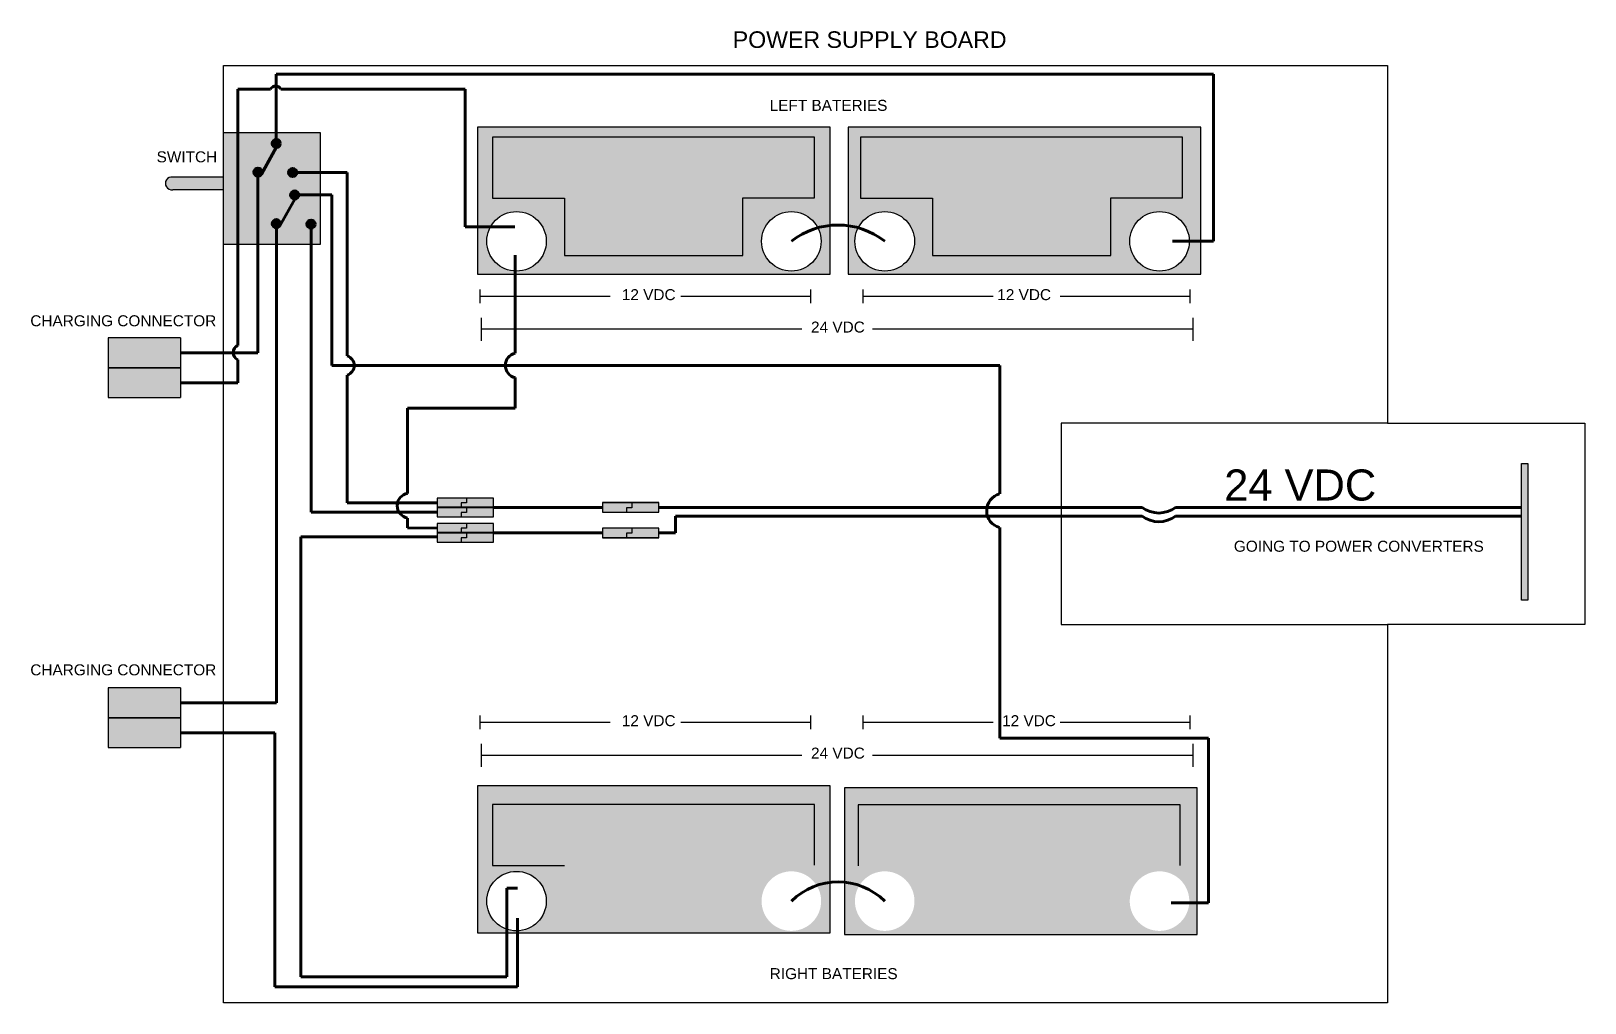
# Model space of a CAD drawing. Header units: inches. Extents: x 27 to 820, y 18 to 514.
import ezdxf

# ---------------------------------------------------------------- set-up
doc = ezdxf.new("R2010")
doc.units = ezdxf.units.IN
doc.header["$MEASUREMENT"] = 0
doc.layers.get('0').update_dxf_attribs({"color": 251})
for name, color, linetype, lineweight in [('24VDC', 1, 'Continuous', 60), ('BATTERY WIRE', 1, 'Continuous', 90), ('tape', 8, 'Continuous', 90)]:
    doc.layers.add(name, color=color, linetype=linetype, lineweight=lineweight)
for name, color, linetype in [('Battery', 4, 'Continuous'), ('Black GND', 250, 'Continuous'), ('CHARGING CONNECTORS', 250, 'Continuous'), ('Connectors', 250, 'Continuous'), ('SWITCH', 251, 'Continuous'), ('Texts', 6, 'Continuous'), ('Under the gray Box', 251, 'Continuous'), ('White Wire Cape', 251, 'Continuous')]:
    doc.layers.add(name, color=color, linetype=linetype)
doc.styles.get("Standard").update_dxf_attribs({"font": 'arial.ttf'})

msp = doc.modelspace()

# ---------------------------------------------------------------- hatches: boundary and pattern name
at = {"layer": '24VDC', "true_color": 0x000000, "transparency": 33554687}
h = msp.add_hatch(color=18, dxfattribs=at)
h.dxf.hatch_style = 1
h.paths.add_polyline_path([(153.91, 456.64, 1), (149.76, 456.64, 1)])
h = msp.add_hatch(color=18, dxfattribs=at)
h.dxf.hatch_style = 1
h.paths.add_polyline_path([(144.56, 441.98, 1), (140.41, 441.98, 1)])
h = msp.add_hatch(color=18, dxfattribs=at)
h.dxf.hatch_style = 1
h.paths.add_polyline_path([(162.28, 441.78, 1), (158.13, 441.78, 1)])
h = msp.add_hatch(color=18, dxfattribs=at)
h.dxf.hatch_style = 1
h.paths.add_polyline_path([(163.33, 430.34, 1), (159.18, 430.34, 1)])
h = msp.add_hatch(color=18, dxfattribs=at)
h.dxf.hatch_style = 1
h.paths.add_polyline_path([(153.99, 415.67, 1), (149.83, 415.67, 1)])
h = msp.add_hatch(color=18, dxfattribs=at)
h.dxf.hatch_style = 1
h.paths.add_polyline_path([(171.7, 415.48, 1), (167.55, 415.48, 1)])
at = {"layer": '24VDC', "transparency": 33554687}
h = msp.add_hatch(color=7, dxfattribs=at)
h.dxf.hatch_style = 1
h.paths.add_polyline_path([(790.66, 293.24), (787.46, 293.24), (787.46, 223.55), (790.66, 223.55)])
at = {"layer": 'Battery', "transparency": 33554687}
h = msp.add_hatch(color=1, dxfattribs=at)
h.dxf.hatch_style = 1
h.paths.add_polyline_path([(262.28, 428.76), (298.99, 428.76), (298.99, 399.46), (389.99, 399.46), (389.99, 428.89), (426.6, 428.89), (426.6, 459.86), (262.28, 459.84)], flags=16)
h.paths.add_polyline_path([(434.6, 389.9), (434.6, 464.9), (254.6, 464.9), (254.6, 389.9)])
h.paths.add_polyline_path([(289.69, 406.68, 1), (259.29, 406.68, 1)], flags=16)
h.paths.add_polyline_path([(429.99, 406.68, -1), (399.59, 406.68, -1)], flags=16)
h.paths.add_polyline_path([(486.87, 428.76), (486.87, 399.46), (577.88, 399.46), (577.88, 428.89), (614.48, 428.89), (614.48, 459.86), (450.17, 459.84), (450.17, 428.76)], flags=0)
h.paths.add_polyline_path([(623.76, 389.9), (623.76, 464.9), (443.76, 464.9), (443.76, 389.9)])
h.paths.add_polyline_path([(477.65, 406.68, -1), (447.25, 406.68, -1)], flags=16)
h.paths.add_polyline_path([(486.87, 428.76), (450.17, 428.76), (450.17, 459.84), (614.48, 459.86), (614.48, 428.89), (577.88, 428.89), (577.88, 399.46), (486.87, 399.46)], flags=16)
h.paths.add_polyline_path([(617.93, 406.68, -1), (587.53, 406.68, -1)], flags=16)
h = msp.add_hatch(color=1, dxfattribs=at)
h.dxf.hatch_style = 1
h.paths.add_polyline_path([(262.28, 459.84), (262.28, 428.76), (298.99, 428.76), (298.99, 399.46), (389.99, 399.46), (389.99, 428.89), (426.6, 428.89), (426.6, 459.86)])
h.paths.add_polyline_path([(450.17, 459.84), (450.17, 428.76), (486.87, 428.76), (486.87, 399.46), (577.88, 399.46), (577.88, 428.89), (614.48, 428.89), (614.48, 459.86)])
at = {"layer": 'Battery', "true_color": 0x105689, "transparency": 33554687}
h = msp.add_hatch(color=146, dxfattribs=at)
h.dxf.hatch_style = 1
h.paths.add_polyline_path([(434.6, 128.67), (254.6, 128.67), (254.6, 53.67), (434.6, 53.67)])
h.paths.add_polyline_path([(426.6, 119.14), (426.6, 88.17), (389.99, 88.17), (389.99, 58.74), (298.99, 58.74), (298.99, 88.04), (262.28, 88.04), (262.28, 119.12)], flags=0)
h.paths.add_polyline_path([(289.69, 69.88, -1), (259.29, 69.88, -1)], flags=16)
h.paths.add_polyline_path([(429.99, 69.88, -1), (399.59, 69.88, -1)], flags=16)
h.paths.add_polyline_path([(621.97, 127.78), (441.97, 127.78), (441.97, 52.78), (621.97, 52.78)])
h.paths.add_polyline_path([(613.19, 119.08), (613.19, 88.11), (576.58, 88.11), (576.58, 58.68), (485.58, 58.68), (485.58, 87.98), (448.88, 87.98), (448.88, 119.05)], flags=16)
h.paths.add_polyline_path([(477.65, 69.88, -1), (447.25, 69.88, -1)], flags=16)
h.paths.add_polyline_path([(617.93, 69.88, -1), (587.53, 69.88, -1)], flags=16)
h.paths.add_polyline_path([(426.6, 119.14), (262.28, 119.12), (262.28, 88.04), (298.99, 88.04), (298.99, 58.74), (389.99, 58.74), (389.99, 88.17), (426.6, 88.17)], flags=16)
h = msp.add_hatch(color=146, dxfattribs=at)
h.dxf.hatch_style = 1
h.paths.add_polyline_path([(389.99, 58.74), (389.99, 88.17), (426.6, 88.17), (426.6, 119.14), (262.28, 119.12), (262.28, 88.04), (298.99, 88.04), (298.99, 58.74)])
h.paths.add_polyline_path([(576.58, 58.68), (576.58, 88.11), (613.19, 88.11), (613.19, 119.08), (448.88, 119.05), (448.88, 87.98), (485.58, 87.98), (485.58, 58.68)])
at = {"layer": 'CHARGING CONNECTORS', "transparency": 33554687}
h = msp.add_hatch(color=1, dxfattribs=at)
h.dxf.hatch_style = 1
h.paths.add_polyline_path([(103.05, 357.36), (66.1, 357.36), (66.1, 342.12), (103.05, 342.12)])
h.paths.add_polyline_path([(103.05, 178.7), (66.1, 178.7), (66.1, 163.46), (103.05, 163.46)])
at = {"layer": 'CHARGING CONNECTORS', "true_color": 0x000000, "transparency": 33554687}
h = msp.add_hatch(color=18, dxfattribs=at)
h.dxf.hatch_style = 1
h.paths.add_polyline_path([(66.1, 342.12), (66.1, 326.88), (103.05, 326.88), (103.05, 342.12)])
h.paths.add_polyline_path([(103.05, 163.46), (66.1, 163.46), (66.1, 148.22), (103.05, 148.22)])
at = {"layer": 'Connectors'}
h = msp.add_hatch(color=1, dxfattribs=at)
h.dxf.hatch_style = 1
h.paths.add_polyline_path([(249.03, 275.63), (249.03, 273.11), (246.27, 273.11), (246.27, 270.82), (233.94, 270.82), (233.94, 275.63)], flags=17)
h.paths.add_polyline_path([(233.94, 270.82), (233.94, 275.63), (262.81, 275.63), (262.81, 270.82)])
h = msp.add_hatch(color=1, dxfattribs=at)
h.dxf.hatch_style = 1
h.paths.add_polyline_path([(249.03, 275.63), (249.03, 273.11), (246.27, 273.11), (246.27, 270.82), (233.94, 270.82), (233.94, 275.63)])
h = msp.add_hatch(color=1, dxfattribs=at)
h.dxf.hatch_style = 1
h.paths.add_polyline_path([(233.94, 266.01), (233.94, 270.82), (249, 270.82), (249, 268.3), (246.24, 268.3), (246.24, 266.01)])
h.paths.add_polyline_path([(246.24, 266.01), (246.24, 268.3), (249, 268.3), (249, 270.82), (262.81, 270.82), (262.81, 266.01)])
h = msp.add_hatch(color=1, dxfattribs=at)
h.dxf.hatch_style = 1
h.paths.add_polyline_path([(318.34, 268.42), (318.34, 273.23), (333.39, 273.23), (333.39, 270.71), (330.64, 270.71), (330.64, 268.42)])
h.paths.add_polyline_path([(330.64, 268.42), (330.64, 270.71), (333.39, 270.71), (333.39, 273.23), (347.21, 273.23), (347.21, 268.42)])
at = {"layer": 'Connectors', "true_color": 0x000000}
h = msp.add_hatch(color=18, dxfattribs=at)
h.dxf.hatch_style = 1
h.paths.add_polyline_path([(249.03, 262.7), (249.03, 260.18), (246.27, 260.18), (246.27, 257.89), (233.94, 257.89), (233.94, 262.7)])
h = msp.add_hatch(color=18, dxfattribs=at)
h.dxf.hatch_style = 1
h.paths.add_polyline_path([(249.03, 262.7), (249.03, 260.18), (246.27, 260.18), (246.27, 257.89), (233.94, 257.89), (233.94, 262.7)], flags=17)
h.paths.add_polyline_path([(233.94, 257.89), (233.94, 262.7), (262.81, 262.7), (262.81, 257.89)])
h = msp.add_hatch(color=18, dxfattribs=at)
h.dxf.hatch_style = 1
h.paths.add_polyline_path([(233.94, 253.08), (233.94, 257.89), (249, 257.89), (249, 255.37), (246.24, 255.37), (246.24, 253.08)])
h.paths.add_polyline_path([(246.24, 253.08), (246.24, 255.37), (249, 255.37), (249, 257.89), (262.81, 257.89), (262.81, 253.08)])
h = msp.add_hatch(color=18, dxfattribs=at)
h.dxf.hatch_style = 1
h.paths.add_polyline_path([(318.34, 255.4), (318.34, 260.2), (333.39, 260.2), (333.39, 257.69), (330.64, 257.69), (330.64, 255.4)])
h.paths.add_polyline_path([(330.64, 255.4), (330.64, 257.69), (333.39, 257.69), (333.39, 260.2), (347.21, 260.2), (347.21, 255.4)])
at = {"layer": 'SWITCH', "transparency": 33554687}
h = msp.add_hatch(color=8, dxfattribs=at)
h.dxf.hatch_style = 1
h.paths.add_polyline_path([(125, 439.48), (99.07, 439.48, 1.188396), (99.07, 433.02), (125, 433.02)])
h.paths.add_polyline_path([(132.23, 462.15), (125, 462.15), (125, 405.01), (132.23, 405.01)])
h.paths.add_polyline_path([(151.84, 454.57, -0.414214), (149.76, 456.64, -0.414214), (151.84, 458.72), (151.84, 462.15), (132.23, 462.15), (132.23, 405.01), (142.49, 405.01), (142.49, 439.9, -0.414214), (140.41, 441.98, -1), (144.56, 441.98, -0.127142), (144.3, 440.97)])
h.paths.add_polyline_path([(174.29, 441.78), (162.28, 441.78, -1), (158.13, 441.78, -1), (162.28, 441.78), (174.29, 441.78), (174.29, 462.15), (151.84, 462.15), (151.84, 458.72, -0.414214), (153.91, 456.64, -0.414214), (151.84, 454.57), (144.3, 440.97, -0.27271), (142.49, 439.9), (142.49, 405.01), (151.91, 405.01), (151.91, 413.6, -0.414214), (149.83, 415.67, -1), (153.99, 415.67, -0.127142), (153.73, 414.67), (161.26, 428.26, -0.414214), (159.18, 430.34, -1), (163.33, 430.34), (174.29, 430.34)])
h.paths.add_polyline_path([(174.29, 430.34), (163.33, 430.34, -0.414214), (161.26, 428.26), (153.73, 414.67, -0.27271), (151.91, 413.6), (151.91, 405.01), (169.62, 405.01), (169.62, 413.4, -0.414214), (167.55, 415.48, -1), (171.7, 415.48, -0.414214), (169.62, 413.4), (169.62, 405.01), (174.29, 405.01)], flags=17)

# ---------------------------------------------------------------- linework, layer by layer
for p, q in [((255.87, 378.65), (255.87, 382.15)), ((424.82, 378.65), (424.82, 382.15)), ((451.48, 378.65), (451.48, 382.15)), ((618.36, 378.65), (618.36, 382.15)), ((255.87, 378.65), (322.28, 378.65)), ((255.87, 375.14), (255.87, 378.65)), ((358.41, 378.65), (424.82, 378.65)), ((424.82, 375.14), (424.82, 378.65)), ((451.48, 378.65), (517.89, 378.65)), ((451.48, 375.14), (451.48, 378.65)), ((551.95, 378.65), (618.36, 378.65)), ((618.36, 375.14), (618.36, 378.65)), ((256.54, 361.76), (256.54, 367.62)), ((619.82, 361.76), (619.82, 367.62)), ((420.19, 361.76), (256.54, 361.76)), ((256.54, 355.91), (256.54, 361.76)), ((619.82, 361.76), (456.16, 361.76)), ((619.82, 355.91), (619.82, 361.76)), ((255.87, 161.18), (255.87, 164.68)), ((255.87, 161.18), (322.28, 161.18)), ((255.87, 157.68), (255.87, 161.18)), ((358.41, 161.18), (424.82, 161.18)), ((424.82, 161.18), (424.82, 164.68)), ((424.82, 157.68), (424.82, 161.18)), ((451.48, 161.18), (451.48, 164.68)), ((451.48, 161.18), (517.89, 161.18)), ((451.48, 157.68), (451.48, 161.18)), ((551.95, 161.18), (618.36, 161.18)), ((618.36, 161.18), (618.36, 164.68)), ((618.36, 157.68), (618.36, 161.18)), ((256.54, 144.3), (256.54, 150.15)), ((420.19, 144.3), (256.54, 144.3)), ((256.54, 138.44), (256.54, 144.3)), ((619.82, 144.3), (456.16, 144.3)), ((619.82, 144.3), (619.82, 150.15)), ((619.82, 138.44), (619.82, 144.3))]:
    msp.add_line(p, q)
at = {"layer": '24VDC'}
for p, q in [((151.84, 492.03), (617.13, 492.03)), ((151.84, 458.72), (151.84, 492.03)), ((617.13, 492.03), (630.24, 492.03)), ((630.24, 492.03), (630.24, 406.68)), ((151.84, 454.57), (144.3, 440.97)), ((142.49, 439.9), (142.49, 349.74)), ((162.28, 441.78), (188.11, 441.78)), ((185.53, 441.78), (188.11, 441.78)), ((188.11, 441.78), (188.11, 351.37)), ((180.18, 430.34), (163.33, 430.34)), ((180.18, 430.34), (180.18, 343.36)), ((161.26, 428.26), (153.73, 414.67)), ((151.91, 413.6), (151.91, 171.08)), ((169.62, 413.4), (169.62, 278.02)), ((609.28, 406.68), (630.24, 406.68)), ((125, 349.74), (134.72, 349.74)), ((134.72, 349.74), (142.49, 349.74)), ((188.11, 351.37), (188.11, 348.16)), ((180.18, 343.36), (521.13, 343.36)), ((521.13, 277.75), (521.13, 343.36)), ((188.11, 338.42), (188.11, 273.23)), ((169.62, 278.02), (169.62, 268.42)), ((233.94, 273.23), (188.11, 273.23)), ((347.21, 270.82), (593.82, 270.82)), ((610.93, 270.82), (787.46, 270.82)), ((233.94, 268.42), (169.62, 268.42)), ((521.13, 184.16), (521.13, 260.54)), ((521.13, 184.16), (521.13, 153.13)), ((125, 171.08), (151.91, 171.08)), ((624.06, 153.13), (521.13, 153.13)), ((624.06, 153.13), (627.77, 153.13)), ((627.77, 68.98), (627.77, 153.13)), ((608.6, 68.98), (627.77, 68.98))]:
    msp.add_line(p, q, dxfattribs=at)
at = {"layer": '24VDC', "color": 18, "true_color": 0x000000}
for centre in [(151.84, 456.64), (142.49, 441.98), (160.2, 441.78), (161.26, 430.34), (151.91, 415.67), (169.62, 415.48)]:
    msp.add_circle(centre, 2.08, dxfattribs=at)
at = {"layer": '24VDC'}
for centre, radius, start, end in [((186.55, 343.29), 5.11, 287.74191, 72.25809), ((523.4, 269.14), 8.9, 104.7988, 255.2012), ((602.38, 282.36), 14.36, 233.45985, 306.54015)]:
    msp.add_arc(centre, radius, start, end, dxfattribs=at)
at = {"layer": 'Battery'}
for p, q in [((426.6, 459.86), (262.28, 459.84)), ((262.28, 459.84), (262.28, 428.76)), ((426.6, 428.89), (426.6, 459.86)), ((614.48, 459.86), (450.17, 459.84)), ((450.17, 459.84), (450.17, 428.76)), ((614.48, 428.89), (614.48, 459.86)), ((262.28, 428.76), (298.99, 428.76)), ((298.99, 428.76), (298.99, 399.46)), ((389.99, 399.46), (389.99, 428.89)), ((389.99, 428.89), (426.6, 428.89)), ((450.17, 428.76), (486.87, 428.76)), ((486.87, 428.76), (486.87, 399.46)), ((577.88, 399.46), (577.88, 428.89)), ((577.88, 428.89), (614.48, 428.89)), ((298.99, 399.46), (389.99, 399.46)), ((486.87, 399.46), (577.88, 399.46)), ((426.6, 119.14), (262.28, 119.12)), ((262.28, 119.12), (262.28, 88.04)), ((426.6, 88.17), (426.6, 119.14)), ((613.19, 119.08), (448.88, 119.05)), ((448.88, 119.05), (448.88, 87.98)), ((613.19, 88.11), (613.19, 119.08)), ((262.28, 88.04), (298.99, 88.04))]:
    msp.add_line(p, q, dxfattribs=at)
for points in [[(254.6, 464.9), (254.6, 389.9), (434.6, 389.9), (434.6, 464.9)], [(443.76, 464.9), (443.76, 389.9), (623.76, 389.9), (623.76, 464.9)], [(254.6, 128.67), (254.6, 53.67), (434.6, 53.67), (434.6, 128.67)], [(441.97, 127.78), (441.97, 52.78), (621.97, 52.78), (621.97, 127.78)]]:
    msp.add_lwpolyline(points, close=True, dxfattribs=at)
for centre in [(274.49, 406.68), (414.79, 406.68), (462.45, 406.68), (602.73, 406.68), (274.49, 69.88)]:
    msp.add_circle(centre, 15.2, dxfattribs=at)
at = {"layer": 'BATTERY WIRE', "color": 5}
msp.add_arc((438.62, 376.75), 38.26, 51.47752, 128.52248, dxfattribs=at)
at = {"layer": 'BATTERY WIRE'}
msp.add_arc((438.62, 45.81), 33.87, 45.29764, 134.70236, dxfattribs=at)
at = {"layer": 'Black GND', "lineweight": 90}
for p, q in [((148.98, 484.37), (132.23, 484.37)), ((132.23, 484.37), (132.23, 353.55)), ((248.32, 484.37), (154.22, 484.37)), ((248.32, 414.01), (248.32, 484.37)), ((273.56, 414.01), (248.32, 414.01)), ((273.85, 399.67), (273.85, 349.58)), ((132.23, 346.21), (132.23, 334.5)), ((125, 334.5), (132.23, 334.5)), ((273.85, 337.1), (273.85, 321.52)), ((218.93, 321.52), (218.93, 278.01)), ((273.85, 321.52), (218.93, 321.52)), ((218.93, 265.45), (218.93, 260.42)), ((355.71, 257.8), (355.71, 266.38)), ((355.71, 266.38), (593.82, 266.38)), ((610.93, 266.38), (787.46, 266.38)), ((164.44, 255.8), (233.94, 255.8)), ((164.44, 31.25), (164.44, 255.8)), ((218.93, 260.42), (233.94, 260.29)), ((347.21, 257.8), (355.71, 257.8)), ((125, 155.84), (151.05, 155.84)), ((151.05, 155.84), (151.05, 30.95)), ((274.99, 76.54), (269.48, 76.54)), ((269.48, 76.54), (269.48, 31.25)), ((274.99, 30.95), (274.99, 61.17)), ((151.05, 30.95), (151.05, 26.21)), ((151.05, 26.21), (274.99, 26.21)), ((269.48, 31.25), (164.44, 31.25)), ((274.99, 30.95), (274.99, 26.21))]:
    msp.add_line(p, q, dxfattribs=at)
at = {"layer": 'Black GND', "color": 0}
for p, q in [((249, 270.82), (249, 268.3)), ((333.39, 270.71), (330.64, 270.71)), ((330.64, 270.71), (330.64, 268.42)), ((333.39, 273.23), (333.39, 270.71)), ((249, 268.3), (246.24, 268.3)), ((246.24, 268.3), (246.24, 266.01)), ((249, 255.37), (246.24, 255.37)), ((246.24, 255.37), (246.24, 253.08)), ((249, 257.89), (249, 255.37)), ((333.39, 257.69), (330.64, 257.69)), ((330.64, 257.69), (330.64, 255.4)), ((333.39, 260.2), (333.39, 257.69))]:
    msp.add_line(p, q, dxfattribs=at)
at = {"layer": 'Black GND', "lineweight": 90}
for centre, radius, start, end in [((151.6, 482.95), 2.98, 28.48604, 151.51396), ((133.88, 349.88), 4.02, 114.112, 245.888), ((275.14, 343.34), 6.37, 101.63303, 258.36697), ((219.93, 271.73), 6.36, 99.07871, 260.92129), ((602.38, 277.92), 14.36, 233.45985, 306.54015)]:
    msp.add_arc(centre, radius, start, end, dxfattribs=at)
at = {"layer": 'CHARGING CONNECTORS'}
for p, q in [((103.05, 357.36), (66.1, 357.36)), ((66.1, 357.36), (66.1, 342.12)), ((103.05, 357.36), (103.05, 342.12)), ((66.1, 342.12), (103.05, 342.12)), ((103.05, 342.12), (66.1, 342.12)), ((66.1, 342.12), (66.1, 326.88)), ((103.05, 342.12), (103.05, 326.88)), ((66.1, 326.88), (103.05, 326.88)), ((103.05, 178.7), (66.1, 178.7)), ((66.1, 178.7), (66.1, 163.46)), ((103.05, 178.7), (103.05, 163.46)), ((66.1, 163.46), (103.05, 163.46)), ((103.05, 163.46), (66.1, 163.46)), ((66.1, 163.46), (66.1, 148.22)), ((103.05, 163.46), (103.05, 148.22)), ((66.1, 148.22), (103.05, 148.22))]:
    msp.add_line(p, q, dxfattribs=at)
at = {"layer": 'CHARGING CONNECTORS', "color": 1, "lineweight": 90}
for p, q in [((103.05, 349.74), (125, 349.74)), ((103.05, 171.08), (125, 171.08))]:
    msp.add_line(p, q, dxfattribs=at)
at = {"layer": 'CHARGING CONNECTORS', "color": 18, "lineweight": 90, "true_color": 0x000000}
for p, q in [((103.05, 334.5), (125, 334.5)), ((103.05, 155.84), (125, 155.84))]:
    msp.add_line(p, q, dxfattribs=at)
at = {"layer": 'Connectors', "color": 0}
for p, q in [((246.27, 273.11), (246.27, 270.82)), ((249.03, 273.11), (246.27, 273.11)), ((246.27, 260.18), (246.27, 257.89)), ((249.03, 260.18), (246.27, 260.18))]:
    msp.add_line(p, q, dxfattribs=at)
at = {"layer": 'Connectors'}
for p, q in [((249, 270.82), (249, 268.3)), ((249.03, 275.63), (249.03, 273.11)), ((333.39, 270.71), (330.64, 270.71)), ((330.64, 270.71), (330.64, 268.42)), ((333.39, 273.23), (333.39, 270.71)), ((249, 268.3), (246.24, 268.3)), ((246.24, 268.3), (246.24, 266.01)), ((249.03, 262.7), (249.03, 260.18)), ((249, 255.37), (246.24, 255.37)), ((246.24, 255.37), (246.24, 253.08)), ((249, 257.89), (249, 255.37)), ((333.39, 257.69), (330.64, 257.69)), ((330.64, 257.69), (330.64, 255.4)), ((333.39, 260.2), (333.39, 257.69))]:
    msp.add_line(p, q, dxfattribs=at)
for points in [[(233.91, 266.1), (262.78, 266.1), (262.78, 270.91), (233.91, 270.91)], [(233.94, 270.82), (262.81, 270.82), (262.81, 275.63), (233.94, 275.63)], [(233.94, 270.82), (262.81, 270.82), (262.81, 275.63), (233.94, 275.63)], [(233.94, 266.01), (262.81, 266.01), (262.81, 270.82), (233.94, 270.82)], [(318.31, 268.5), (347.18, 268.5), (347.18, 273.31), (318.31, 273.31)], [(318.34, 268.42), (347.21, 268.42), (347.21, 273.23), (318.34, 273.23)], [(233.94, 257.89), (262.81, 257.89), (262.81, 262.7), (233.94, 262.7)], [(233.94, 257.89), (262.81, 257.89), (262.81, 262.7), (233.94, 262.7)], [(233.91, 253.17), (262.78, 253.17), (262.78, 257.97), (233.91, 257.97)], [(233.94, 253.08), (262.81, 253.08), (262.81, 257.89), (233.94, 257.89)], [(318.31, 255.48), (347.18, 255.48), (347.18, 260.29), (318.31, 260.29)], [(318.34, 255.4), (347.21, 255.4), (347.21, 260.2), (318.34, 260.2)]]:
    msp.add_lwpolyline(points, close=True, dxfattribs=at)
at = {"layer": 'SWITCH'}
for p, q in [((125, 462.15), (174.29, 462.15)), ((174.29, 462.15), (174.29, 405.01)), ((125, 439.48), (99.07, 439.48)), ((125, 433.02), (99.07, 433.02)), ((174.29, 405.01), (125, 405.01))]:
    msp.add_line(p, q, dxfattribs=at)
msp.add_arc((98.51, 436.25), 3.28, 80.15923, 279.84077, dxfattribs=at)
at = {"layer": 'tape'}
for p, q in [((262.81, 270.82), (318.31, 270.82)), ((262.81, 257.8), (318.31, 257.8))]:
    msp.add_line(p, q, dxfattribs=at)
at = {"layer": 'Under the gray Box'}
for p, q in [((719.16, 313.81), (819.88, 313.81)), ((819.88, 313.81), (819.88, 211.01)), ((819.88, 211.01), (719.16, 211.01))]:
    msp.add_line(p, q, dxfattribs=at)
at = {"layer": 'Under the gray Box', "ltscale": 1.5}
msp.add_lwpolyline([(719.16, 313.81), (552.58, 313.81), (552.58, 217.67), (552.58, 214.79), (552.58, 211.73), (552.58, 211.01), (719.16, 211.01)], dxfattribs=at)
at = {"layer": 'White Wire Cape', "color": 18, "true_color": 0x000000}
msp.add_lwpolyline([(719.16, 211.01), (719.16, 17.92), (125, 17.92), (125, 496.47), (719.16, 496.47), (719.16, 313.81)], dxfattribs=at)
at = {"layer": 'White Wire Cape'}
msp.add_lwpolyline([(790.66, 293.24), (790.66, 223.55), (787.46, 223.55), (787.46, 293.24)], close=True, dxfattribs=at)

# ---------------------------------------------------------------- texts
at = {"layer": 'Texts'}
for s, height, p in [('POWER SUPPLY BOARD', 8.4542, (384.87, 505.42)), ('LEFT BATERIES', 5.6111, (403.73, 473.28)), ('SWITCH', 5.611, (90.78, 447)), ('12 VDC', 5.611, (328.26, 376.65)), ('12 VDC', 5.611, (519.91, 376.65)), ('CHARGING CONNECTOR', 5.6111, (26.3, 363.32)), ('24 VDC', 5.611, (424.83, 360.11)), ('24 VDC', 15.861, (635.77, 274.36)), ('GOING TO POWER CONVERTERS', 5.6111, (640.68, 248.23)), ('CHARGING CONNECTOR', 5.6111, (26.3, 185.14)), ('12 VDC', 5.611, (328.26, 159.18)), ('12 VDC', 5.611, (522.39, 159.18)), ('24 VDC', 5.611, (424.83, 142.64)), ('RIGHT BATERIES', 5.6111, (403.73, 30.05))]:
    msp.add_text(s, height=height, dxfattribs=at).set_placement(p)

doc.saveas('drawing.dxf')
